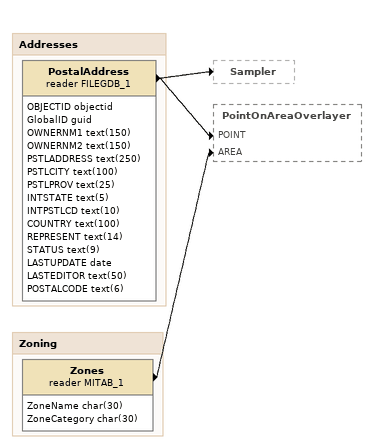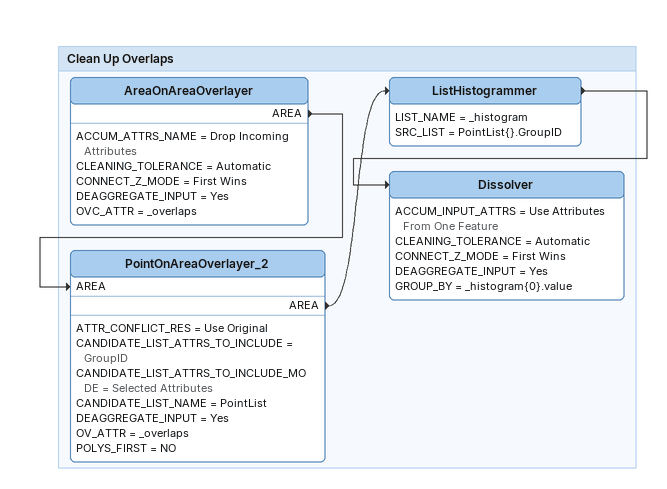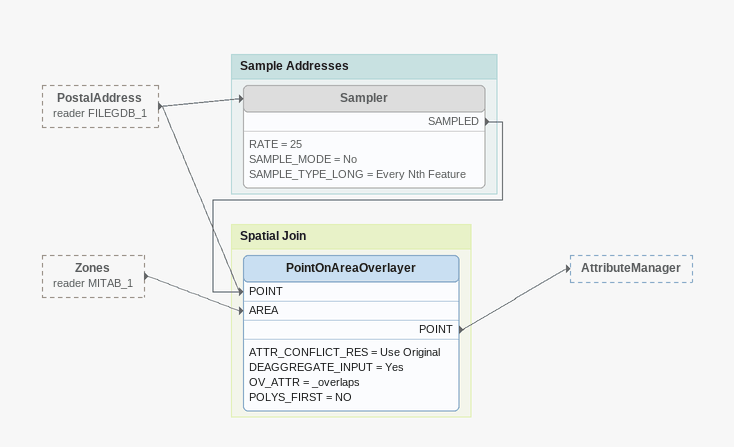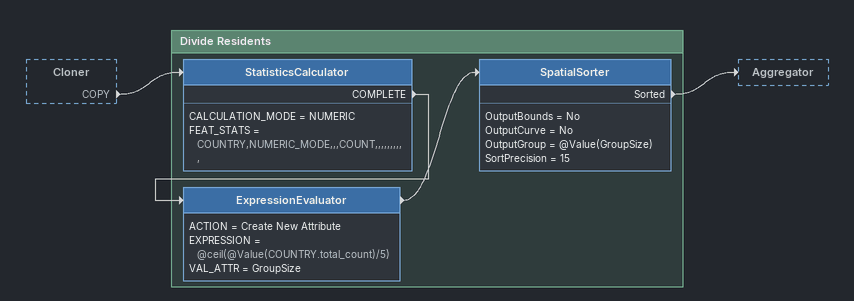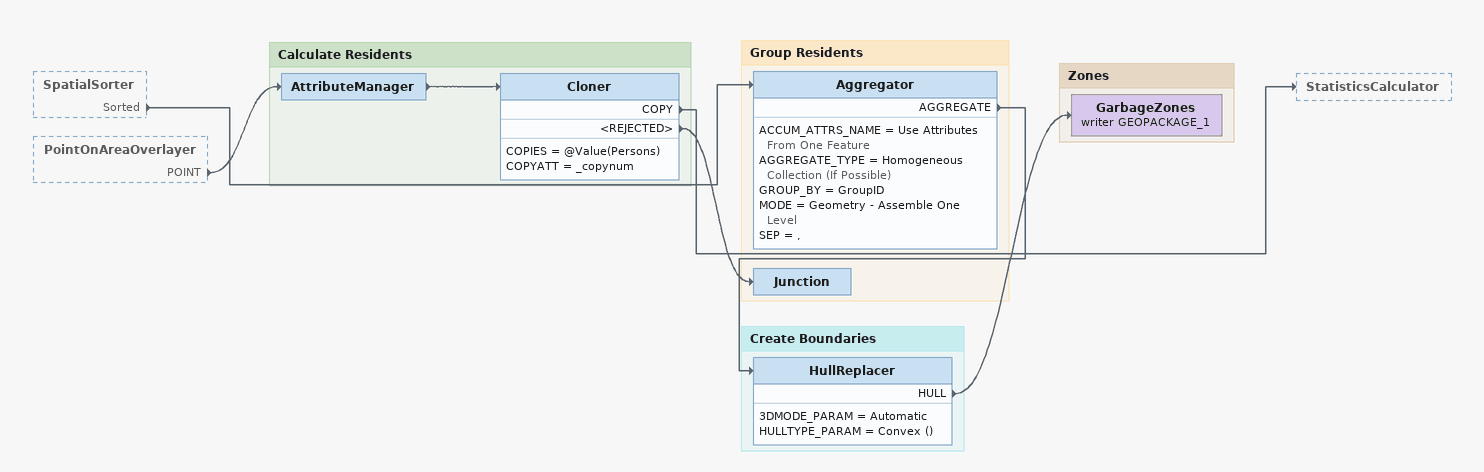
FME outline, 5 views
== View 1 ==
Bookmark: Addresses
PostalAddress (reader FILEGDB_1)
    attributes: OBJECTID objectid, GlobalID guid, OWNERNM1 text(150), OWNERNM2 text(150), PSTLADDRESS text(250), PSTLCITY text(100), PSTLPROV text(25), INTSTATE text(5), INTPSTLCD text(10), COUNTRY text(100), REPRESENT text(14), STATUS text(9), LASTUPDATE date, LASTEDITOR text(50), POSTALCODE text(6)
    -> Sampler
    -> PointOnAreaOverlayer [POINT]

Bookmark: Zoning
Zones (reader MITAB_1)
    attributes: ZoneName char(30), ZoneCategory char(30)
    -> PointOnAreaOverlayer [AREA]

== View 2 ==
Bookmark: Clean Up Overlaps
AreaOnAreaOverlayer
    ACCUM_ATTRS_NAME = Drop Incoming Attributes
    CLEANING_TOLERANCE = Automatic
    CONNECT_Z_MODE = First Wins
    DEAGGREGATE_INPUT = Yes
    OVC_ATTR = _overlaps
    AREA -> PointOnAreaOverlayer_2 [AREA]
PointOnAreaOverlayer_2
    ATTR_CONFLICT_RES = Use Original
    CANDIDATE_LIST_ATTRS_TO_INCLUDE = GroupID
    CANDIDATE_LIST_ATTRS_TO_INCLUDE_MODE = Selected Attributes
    CANDIDATE_LIST_NAME = PointList
    DEAGGREGATE_INPUT = Yes
    OV_ATTR = _overlaps
    POLYS_FIRST = NO
    AREA -> ListHistogrammer
ListHistogrammer
    LIST_NAME = _histogram
    SRC_LIST = PointList{}.GroupID
    -> Dissolver
Dissolver
    ACCUM_INPUT_ATTRS = Use Attributes From One Feature
    CLEANING_TOLERANCE = Automatic
    CONNECT_Z_MODE = First Wins
    DEAGGREGATE_INPUT = Yes
    GROUP_BY = _histogram{0}.value

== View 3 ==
PostalAddress (reader FILEGDB_1) [outside]
    -> Sampler
    -> PointOnAreaOverlayer [POINT]
Zones (reader MITAB_1) [outside]
    -> PointOnAreaOverlayer [AREA]

Bookmark: Sample Addresses
Sampler [off]
    RATE = 25
    SAMPLE_MODE = No
    SAMPLE_TYPE_LONG = Every Nth Feature
    SAMPLED -> PointOnAreaOverlayer [POINT]

Bookmark: Spatial Join
PointOnAreaOverlayer
    ATTR_CONFLICT_RES = Use Original
    DEAGGREGATE_INPUT = Yes
    OV_ATTR = _overlaps
    POLYS_FIRST = NO
    POINT -> AttributeManager

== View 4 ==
Cloner [outside]
    COPY -> StatisticsCalculator

Bookmark: Divide Residents
StatisticsCalculator
    CALCULATION_MODE = NUMERIC
    FEAT_STATS = COUNTRY,NUMERIC_MODE,,,COUNT,,,,,,,,,,
    COMPLETE -> ExpressionEvaluator
ExpressionEvaluator
    ACTION = Create New Attribute
    EXPRESSION = @ceil(@Value(COUNTRY.total_count)/5)
    VAL_ATTR = GroupSize
    -> SpatialSorter
SpatialSorter
    OutputBounds = No
    OutputCurve = No
    OutputGroup = @Value(GroupSize)
    SortPrecision = 15
    Sorted -> Aggregator

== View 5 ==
SpatialSorter [outside]
    Sorted -> Aggregator
PointOnAreaOverlayer [outside]
    POINT -> AttributeManager

Bookmark: Calculate Residents
AttributeManager
    -> Cloner
Cloner
    COPIES = @Value(Persons)
    COPYATT = _copynum
    COPY -> StatisticsCalculator
    <REJECTED> -> Junction

Bookmark: Group Residents
Junction
Aggregator
    ACCUM_ATTRS_NAME = Use Attributes From One Feature
    AGGREGATE_TYPE = Homogeneous Collection (If Possible)
    GROUP_BY = GroupID
    MODE = Geometry - Assemble One Level
    SEP = ,
    AGGREGATE -> HullReplacer

Bookmark: Create Boundaries
HullReplacer
    3DMODE_PARAM = Automatic
    HULLTYPE_PARAM = Convex ()
    HULL -> GarbageZones (writer GEOPACKAGE_1)

Bookmark: Zones
GarbageZones (writer GEOPACKAGE_1)
